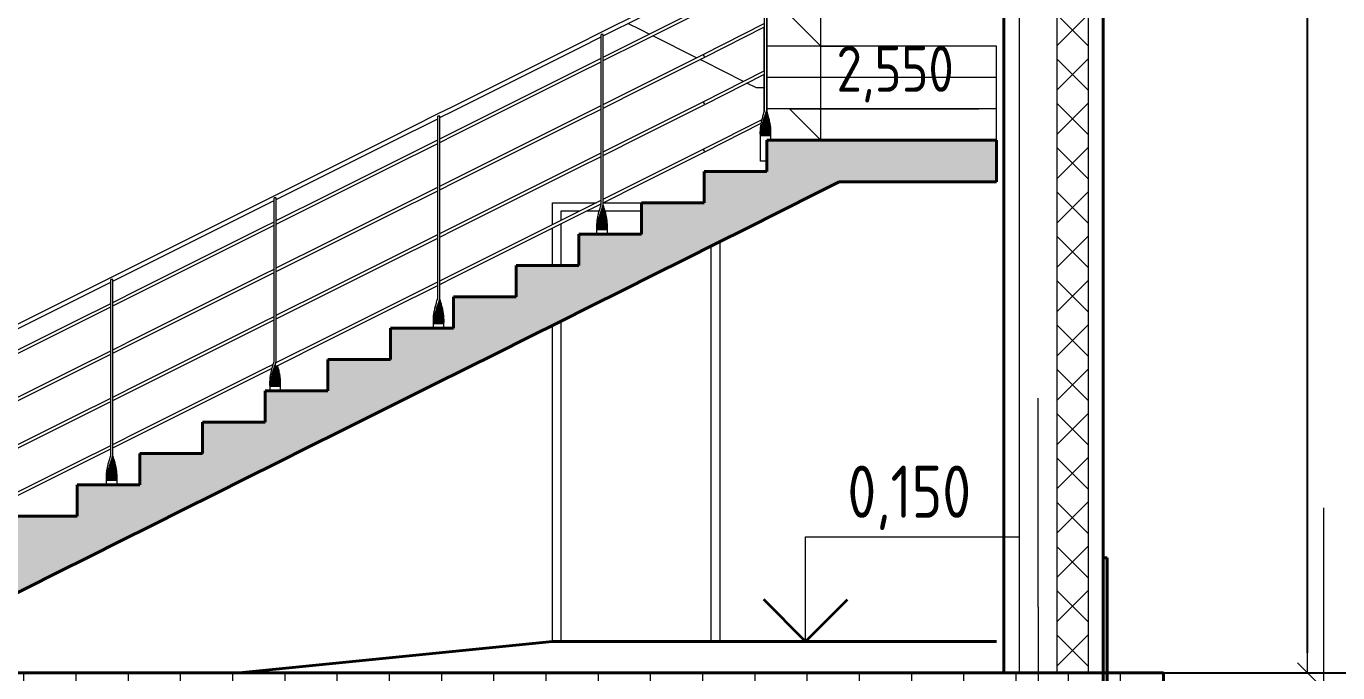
# Model space of a CAD drawing. Header units: millimetres. Extents: x 38742 to 132043, y -3942 to 12834.
# Drawn here: x 67011 to 73289, y 0 to 3095 of the extents above; entities that cross this region are included whole.
import ezdxf
from ezdxf.enums import TextEntityAlignment as Align

# ---------------------------------------------------------------- set-up
doc = ezdxf.new("R2010")
doc.units = ezdxf.units.MM
doc.header["$MEASUREMENT"] = 0
doc.linetypes.add('Double Dashed copy', pattern=[3020, 2500, -200, 120, -200])
doc.linetypes.add('Штрихштриховая', pattern=[10936.110735, 5291.666508, -2116.666555, 1411.111116, -2116.666555])
for name, color, linetype in [('Двери ArchiCAD', 7, 'Continuous'), ('лестницы', 7, 'Continuous'), ('оси', 7, 'Continuous'), ('перекрытие', 7, 'Continuous'), ('размеры', 7, 'Continuous'), ('размеры внутр', 7, 'Continuous'), ('стены наруж', 7, 'Continuous'), ('стены02', 7, 'Continuous'), ('чертеж', 7, 'Continuous')]:
    doc.layers.add(name, color=color, linetype=linetype)
for name, color, linetype, lineweight in [('Двери ArchiCAD_Ном._пера__96', 7, 'Continuous', 13), ('Двери ArchiCAD_Ном._пера__97', 7, 'Continuous', 20), ('лестницы_Ном._пера__94', 252, 'Continuous', 13), ('лестницы_Ном._пера__96', 7, 'Continuous', 13), ('лестницы_Ном._пера__99', 7, 'Continuous', 40), ('оси_Ном._пера__96', 7, 'Continuous', 13), ('оси_Ном._пера__97', 7, 'Continuous', 20), ('перекрытие_Ном._пера__94', 252, 'Continuous', 13), ('перекрытие_Ном._пера__99', 7, 'Continuous', 40), ('подп стены Инжзащита_Ном._пера__96', 7, 'Continuous', 13), ('подп стены Инжзащита_Ном._пера__97', 7, 'Continuous', 20), ('размеры_Ном._пера__51', 98, 'Continuous', 50), ('размеры_Ном._пера__96', 7, 'Continuous', 13), ('стены наруж_Ном._пера__96', 7, 'Continuous', 13), ('стены наруж_Ном._пера__99', 7, 'Continuous', 40), ('стены02_Ном._пера__91', 255, 'Continuous', 13), ('стены02_Ном._пера__99', 7, 'Continuous', 40), ('чертеж_Ном._пера__96', 7, 'Continuous', 13), ('чертеж_Ном._пера__98', 7, 'Continuous', 35), ('чертеж_Ном._пера__99', 7, 'Continuous', 40)]:
    doc.layers.add(name, color=color, linetype=linetype, lineweight=lineweight)
doc.styles.add('СГЕНЕРИР_СТИЛЬ_1', font='gost_2_304-81_type.ttf')
doc.dimstyles.new('СГЕНЕРИР_СТИЛЬ__1', dxfattribs={"dimtxt": 270.000005, "dimasz": 95, "dimexe": 0.18, "dimexo": 0, "dimgap": 0.09, "dimtad": 1, "dimtih": 1, "dimtoh": 1, "dimdec": 0, "dimzin": 0, "dimdsep": 46, "dimtxsty": 'СГЕНЕРИР_СТИЛЬ_1', "dimblk": 'ARROWHEAD_6', "dimblk1": 'ARROWHEAD_6', "dimblk2": 'ARROWHEAD_6', "dimcen": 0.09, "dimclrd": 7, "dimclre": 7, "dimclrt": 98, "dimadec": 0, "dimazin": 0, "dimtfac": 1, "dimtdec": 4, "dimtmove": 0, "dimatfit": 3, "dimfxl": 1, "dimtolj": 1, "dimtzin": 0, "dimarcsym": 0})

# ---------------------------------------------------------------- blocks, each defined once
blk = doc.blocks.new('Элемент разреза_6_1')
at = {"layer": 'лестницы_Ном._пера__94', "linetype": 'Continuous', "lineweight": 13}
for points in [[(71655.7, 2350), (71655.7, 2550), (70555.7, 2550), (70555.7, 2350)], [(65755.7, 5), (65755.7, 0), (66022.2, 0), (66152.9, 0), (66186.4, 0), (66202.9, 0), (66338.6, 67.9), (66355.7, 76.4), (66622.2, 209.6), (66655.7, 226.4), (66922.2, 359.6), (66955.7, 376.4), (67222.2, 509.6), (67255.7, 526.4), (67522.2, 659.6), (67555.7, 676.4), (67822.2, 809.6), (67855.7, 826.4), (68122.2, 959.6), (68155.7, 976.4), (68422.2, 1109.6), (68455.7, 1126.4), (68722.2, 1259.6), (68755.7, 1276.4), (69022.2, 1409.6), (69055.7, 1426.4), (69322.2, 1559.6), (69355.7, 1576.4), (69622.2, 1709.6), (69655.7, 1726.4), (69922.2, 1859.6), (69955.7, 1876.4), (70222.2, 2009.6), (70255.7, 2026.4), (70522.2, 2159.6), (70555.7, 2176.4), (70864.1, 2330.6), (70902.9, 2350), (70555.7, 2350), (70555.7, 2400), (70255.7, 2400), (70255.7, 2250), (69955.7, 2250), (69955.7, 2100), (69655.7, 2100), (69655.7, 1950), (69355.7, 1950), (69355.7, 1800), (69055.7, 1800), (69055.7, 1650), (68755.7, 1650), (68755.7, 1500), (68455.7, 1500), (68455.7, 1350), (68155.7, 1350), (68155.7, 1200), (67855.7, 1200), (67855.7, 1050), (67555.7, 1050), (67555.7, 900), (67255.7, 900), (67255.7, 750), (66955.7, 750), (66955.7, 600), (66655.7, 600), (66655.7, 450), (66355.7, 450), (66355.7, 300), (66055.7, 300), (66055.7, 150), (65755.7, 150)]]:
    blk.add_hatch(color=251, dxfattribs=at).paths.add_polyline_path(points)
at = {"layer": 'лестницы_Ном._пера__96', "linetype": 'Continuous'}
for p, q in [((70545.7, 2690), (70545.7, 3450)), ((70555.7, 2690), (70555.7, 3450)), ((69763.1, 3066.3), (69950.6, 3160.1)), ((69773.2, 3048.9), (69959.6, 3142.1)), ((69952.3, 3036.7), (70252.3, 3186.7)), ((69959, 3023.3), (70259, 3173.3)), ((70558.2, 3026.7), (70558.2, 3176.7)), ((69955.7, 3075.9), (69891.5, 3108)), ((70252.3, 2960), (70544, 3108)), ((70259, 2946.6), (70545.7, 3092.7)), ((70543.2, 3026.7), (70543.2, 3091.4)), ((69650.6, 3010.1), (69763.1, 3066.3)), ((69659.6, 2992.1), (69763.2, 3043.9)), ((69773.2, 3056.2), (69763.2, 3056.2)), ((69763.2, 2240), (69763.2, 3056.2)), ((69773.2, 2240), (69773.2, 3056.2)), ((69773.2, 2947.1), (69952.3, 3036.7)), ((69773.2, 2930.4), (69959, 3023.3)), ((69993.2, 3057.1), (69955.7, 3075.9)), ((70219.8, 2943.8), (70009.9, 3048.8)), ((70545.4, 3030.4), (70543.2, 3026.7)), ((70543.2, 2950), (70543.2, 3026.7)), ((70544.1, 2896.7), (70543.2, 3026.7)), ((70544, 2881.3), (70545.4, 3030.4)), ((70545.7, 3030.5), (70545.4, 3030.4)), ((70556, 3030.4), (70555.7, 3030.5)), ((70558.2, 3026.7), (70556, 3030.4)), ((70557.1, 2873.4), (70558.2, 3026.7)), ((70558.2, 2950), (70558.2, 3026.7)), ((69350.6, 2860.1), (69650.6, 3010.1)), ((69359.6, 2842.1), (69659.6, 2992.1)), ((69952.3, 2810), (70252.3, 2960)), ((70253.3, 2958.1), (70252.3, 2960)), ((70255.7, 2953.3), (70253.3, 2958.1)), ((70258, 2948.6), (70255.7, 2953.3)), ((71655.7, 3000), (70558.2, 3000)), ((71655.7, 2850), (71655.7, 3000)), ((69652.3, 2886.7), (69763.2, 2942.1)), ((69659, 2873.3), (69763.2, 2925.4)), ((69959, 2796.6), (70259, 2946.6)), ((70255.7, 2925.9), (70236.6, 2935.4)), ((70445, 2831.1), (70255.7, 2925.9)), ((70259, 2946.6), (70258, 2948.6)), ((70543.2, 2880.9), (70543.2, 2950)), ((70557.3, 2872), (70557.2, 2889)), ((70558.2, 2800), (70558.2, 2950)), ((69050.6, 2710.1), (69350.6, 2860.1)), ((69059.6, 2692.1), (69359.6, 2842.1)), ((69352.3, 2736.7), (69652.3, 2886.7)), ((69359, 2723.3), (69659, 2873.3)), ((70252.3, 2733.4), (70544, 2881.3)), ((70259, 2720), (70545.7, 2866.1)), ((70543.2, 2800), (70543.2, 2864.8)), ((70545.7, 2880.7), (70544, 2881.3)), ((70557.1, 2873.4), (70555.7, 2874.5)), ((70555.7, 2871.1), (70557.3, 2872)), ((70557.3, 2872), (70557.1, 2873.4)), ((71655.7, 2850), (70558.2, 2850)), ((71655.7, 2700), (71655.7, 2850)), ((69773.2, 2720.5), (69952.3, 2810)), ((69773.2, 2703.7), (69959, 2796.6)), ((70507.3, 2800), (70461.3, 2823)), ((70543.2, 2800), (70507.3, 2800)), ((70545.4, 2803.7), (70543.2, 2800)), ((70544, 2684.9), (70543.2, 2800)), ((70544.3, 2685.7), (70545.4, 2803.7)), ((70545.7, 2803.8), (70545.4, 2803.7)), ((70556, 2803.7), (70555.7, 2803.8)), ((70558.2, 2800), (70556, 2803.7)), ((70557.3, 2677.6), (70558.2, 2800)), ((68980.6, 2675.1), (69050.6, 2710.1)), ((69052.3, 2586.7), (69352.3, 2736.7)), ((69059, 2573.3), (69359, 2723.3)), ((69652.3, 2660), (69763.2, 2715.5)), ((69952.3, 2583.4), (70252.3, 2733.4)), ((69959, 2570), (70259, 2720)), ((70253.3, 2731.4), (70252.3, 2733.4)), ((70255.7, 2726.7), (70253.3, 2731.4)), ((70258, 2721.9), (70255.7, 2726.7)), ((70259, 2720), (70258, 2721.9)), ((71655.7, 2700), (70557.5, 2700)), ((71655.7, 2550), (71655.7, 2700)), ((68750.6, 2560.1), (68980.6, 2675.1)), ((68759.6, 2542.1), (68980.7, 2652.6)), ((68990.7, 2665), (68980.7, 2665)), ((68980.7, 1790), (68980.7, 2665)), ((68990.7, 2657.6), (69059.6, 2692.1)), ((68990.7, 1790), (68990.7, 2665)), ((69352.3, 2510), (69652.3, 2660)), ((69359, 2496.6), (69659, 2646.6)), ((69659, 2646.6), (69763.2, 2698.7)), ((70252.3, 2506.7), (70533.7, 2649.4)), ((70530.4, 2635), (70531.5, 2640)), ((70531.5, 2640), (70532.6, 2645)), ((70532.6, 2645), (70533.8, 2650)), ((70533.8, 2650), (70535.1, 2655)), ((70535.1, 2655), (70536.5, 2660)), ((70536.5, 2660), (70537.9, 2665)), ((70537.9, 2665), (70539.4, 2670)), ((70537.9, 2635), (70539.4, 2640)), ((70539.4, 2670), (70540.9, 2675)), ((70539.4, 2640), (70540.9, 2645)), ((70569.8, 2640), (70539.4, 2640)), ((70540.9, 2675), (70542.4, 2680)), ((70540.9, 2645), (70542.5, 2650)), ((70568.7, 2645), (70540.9, 2645)), ((70542.4, 2680), (70544, 2685)), ((70542.5, 2650), (70544.1, 2655)), ((70552.2, 2650), (70542.5, 2650)), ((70544, 2685), (70545.7, 2690)), ((70544.1, 2655), (70545.7, 2660)), ((70553.7, 2655), (70544.1, 2655)), ((70545.7, 2660), (70547.4, 2665)), ((70555.4, 2660), (70545.7, 2660)), ((70547.4, 2665), (70549, 2670)), ((70556.3, 2665), (70547.4, 2665)), ((70549, 2670), (70550.7, 2675)), ((70556.6, 2670), (70549, 2670)), ((70550.7, 2675), (70552.4, 2680)), ((70556.7, 2675), (70550.7, 2675)), ((70552.4, 2680), (70554, 2685)), ((70556.5, 2680), (70552.4, 2680)), ((70557.1, 2646.7), (70553.1, 2650)), ((70554, 2685), (70555.7, 2690)), ((70556.1, 2685), (70554, 2685)), ((70557.1, 2646.7), (70557.2, 2661.9)), ((70566.2, 2655), (70557.1, 2655)), ((70557.3, 2645.7), (70557.1, 2646.7)), ((70557.2, 2668.4), (70557.2, 2671)), ((70562, 2670), (70557.2, 2670)), ((70557.2, 2662.7), (70557.2, 2666.3)), ((70563.4, 2665), (70557.2, 2665)), ((70564.8, 2660), (70557.2, 2660)), ((70567.5, 2650), (70557.2, 2650)), ((70558.9, 2680), (70557.3, 2684.8)), ((70558.9, 2680), (70557.3, 2680)), ((70557.3, 2673.3), (70557.3, 2676.2)), ((70560.4, 2675), (70557.3, 2675)), ((70560.4, 2675), (70558.9, 2680)), ((70562, 2670), (70560.4, 2675)), ((70563.4, 2665), (70562, 2670)), ((70564.8, 2660), (70563.4, 2665)), ((70566.2, 2655), (70564.8, 2660)), ((70567.5, 2650), (70566.2, 2655)), ((70568.7, 2645), (70567.5, 2650)), ((70569.8, 2640), (70568.7, 2645)), ((70570.9, 2635), (70569.8, 2640)), ((68990.7, 2555.9), (69052.3, 2586.7)), ((69773.2, 2493.8), (69952.3, 2583.4)), ((70259, 2493.3), (70529.7, 2631.2)), ((70525.2, 2590), (70525.4, 2595)), ((70525.2, 2585), (70525.2, 2590)), ((70525.2, 2580), (70525.2, 2585)), ((70525.4, 2575), (70525.2, 2580)), ((70525.4, 2595), (70525.7, 2600)), ((70525.7, 2600), (70526, 2605)), ((70525.7, 2570), (70526, 2575)), ((70526, 2605), (70526.5, 2610)), ((70526, 2575), (70526.5, 2580)), ((70575.9, 2575), (70526, 2575)), ((70526.5, 2610), (70527.1, 2615)), ((70526.5, 2580), (70527.1, 2585)), ((70576.1, 2580), (70526.5, 2580)), ((70527.1, 2615), (70527.8, 2620)), ((70527.1, 2585), (70527.8, 2590)), ((70576.2, 2585), (70527.1, 2585)), ((70527.8, 2620), (70528.6, 2625)), ((70527.8, 2590), (70528.6, 2595)), ((70576.1, 2590), (70527.8, 2590)), ((70528.6, 2625), (70529.4, 2630)), ((70528.6, 2595), (70529.5, 2600)), ((70575.9, 2595), (70528.6, 2595)), ((70529.4, 2630), (70530.4, 2635)), ((70529.5, 2600), (70530.5, 2605)), ((70575.7, 2600), (70529.5, 2600)), ((70530.5, 2605), (70531.5, 2610)), ((70575.3, 2605), (70530.5, 2605)), ((70531.5, 2610), (70532.7, 2615)), ((70574.8, 2610), (70531.5, 2610)), ((70532.7, 2615), (70533.9, 2620)), ((70574.2, 2615), (70532.7, 2615)), ((70533.9, 2620), (70535.2, 2625)), ((70573.5, 2620), (70533.9, 2620)), ((70535.2, 2625), (70536.5, 2630)), ((70572.8, 2625), (70535.2, 2625)), ((70536.5, 2630), (70537.9, 2635)), ((70571.9, 2630), (70536.5, 2630)), ((70570.9, 2635), (70537.9, 2635)), ((70571.9, 2630), (70570.9, 2635)), ((70572.8, 2625), (70571.9, 2630)), ((70573.5, 2620), (70572.8, 2625)), ((70574.2, 2615), (70573.5, 2620)), ((70574.8, 2610), (70574.2, 2615)), ((70575.3, 2605), (70574.8, 2610)), ((70575.7, 2600), (70575.3, 2605)), ((70575.9, 2595), (70575.7, 2600)), ((70575.7, 2570), (70575.9, 2575)), ((70576.1, 2590), (70575.9, 2595)), ((70575.9, 2575), (70576.1, 2580)), ((70576.2, 2585), (70576.1, 2590)), ((70576.1, 2580), (70576.2, 2585)), ((68450.6, 2410.1), (68750.6, 2560.1)), ((68459.6, 2392.1), (68759.6, 2542.1)), ((68752.3, 2436.7), (68980.7, 2550.9)), ((68759, 2423.3), (68980.7, 2534.1)), ((68990.7, 2539.1), (69059, 2573.3)), ((69773.2, 2477), (69959, 2570)), ((70575.7, 2570), (70525.7, 2570)), ((70525.7, 2450), (70525.7, 2570)), ((70575.7, 2550), (70575.7, 2570)), ((69052.3, 2360), (69352.3, 2510)), ((69059, 2346.6), (69359, 2496.6)), ((69652.3, 2433.4), (69763.2, 2488.8)), ((69659, 2420), (69763.2, 2472)), ((69952.3, 2356.7), (70252.3, 2506.7)), ((69959, 2343.3), (70259, 2493.3)), ((70253.3, 2504.7), (70252.3, 2506.7)), ((70255.7, 2500), (70253.3, 2504.7)), ((70258, 2495.3), (70255.7, 2500)), ((70259, 2493.3), (70258, 2495.3)), ((70555.7, 2450), (70525.7, 2450)), ((68198.1, 2283.8), (68450.6, 2410.1)), ((68208.2, 2266.4), (68459.6, 2392.1)), ((68452.3, 2286.7), (68752.3, 2436.7)), ((68459, 2273.3), (68759, 2423.3)), ((69352.3, 2283.4), (69652.3, 2433.4)), ((69359, 2270), (69659, 2420)), ((68752.3, 2210), (68980.7, 2324.2)), ((68990.7, 2329.2), (69052.3, 2360)), ((68990.7, 2312.4), (69059, 2346.6)), ((69773.2, 2267.1), (69952.3, 2356.7)), ((69773.2, 2250.4), (69959, 2343.3)), ((68150.6, 2260.1), (68198.1, 2283.8)), ((68159.6, 2242.1), (68198.2, 2261.4)), ((68208.2, 2273.8), (68198.2, 2273.8)), ((68198.2, 1490), (68198.2, 2273.8)), ((68208.2, 2164.6), (68452.3, 2286.7)), ((68208.2, 1490), (68208.2, 2273.8)), ((68208.2, 2147.9), (68459, 2273.3)), ((68759, 2196.6), (68980.7, 2307.4)), ((69052.3, 2133.4), (69352.3, 2283.4)), ((69059, 2120), (69359, 2270)), ((69652.3, 2206.7), (69763.2, 2262.1)), ((67850.6, 2110.1), (68150.6, 2260.1)), ((67859.6, 2092.1), (68159.6, 2242.1)), ((68452.3, 2060), (68752.3, 2210)), ((69352.3, 2056.7), (69652.3, 2206.7)), ((69659, 2193.3), (69763.2, 2245.4)), ((69750.1, 2195), (69751.3, 2200)), ((69751.3, 2200), (69752.6, 2205)), ((69752.6, 2205), (69754, 2210)), ((69754, 2210), (69755.4, 2215)), ((69755.4, 2215), (69756.9, 2220)), ((69756.9, 2220), (69758.4, 2225)), ((69758.4, 2225), (69759.9, 2230)), ((69758.4, 2195), (69760, 2200)), ((69759.9, 2230), (69761.5, 2235)), ((69760, 2200), (69761.6, 2205)), ((69785, 2200), (69760, 2200)), ((69761.5, 2235), (69763.2, 2240)), ((69761.6, 2205), (69763.2, 2210)), ((69783.7, 2205), (69761.6, 2205)), ((69763.2, 2210), (69764.9, 2215)), ((69782.3, 2210), (69763.2, 2210)), ((69764.9, 2215), (69766.5, 2220)), ((69780.9, 2215), (69764.9, 2215)), ((69766.5, 2220), (69768.2, 2225)), ((69779.5, 2220), (69766.5, 2220)), ((69768.2, 2225), (69769.9, 2230)), ((69777.9, 2225), (69768.2, 2225)), ((69769.9, 2230), (69771.5, 2235)), ((69776.4, 2230), (69769.9, 2230)), ((69771.5, 2235), (69773.2, 2240)), ((69774.8, 2235), (69771.5, 2235)), ((69776.4, 2230), (69774.8, 2235)), ((69777.9, 2225), (69776.4, 2230)), ((69779.5, 2220), (69777.9, 2225)), ((69780.9, 2215), (69779.5, 2220)), ((69782.3, 2210), (69780.9, 2215)), ((69783.7, 2205), (69782.3, 2210)), ((69785, 2200), (69783.7, 2205)), ((69786.2, 2195), (69785, 2200)), ((67852.3, 1986.7), (68152.3, 2136.7)), ((68152.3, 2136.7), (68198.2, 2159.6)), ((68159, 2123.3), (68198.2, 2142.9)), ((68459, 2046.6), (68759, 2196.6)), ((69359, 2043.3), (69659, 2193.3)), ((69742.7, 2140), (69742.9, 2145)), ((69742.7, 2135), (69742.7, 2140)), ((69742.7, 2130), (69742.7, 2135)), ((69742.9, 2145), (69743.2, 2150)), ((69743.2, 2150), (69743.5, 2155)), ((69743.5, 2155), (69744, 2160)), ((69744, 2160), (69744.6, 2165)), ((69744, 2130), (69744.6, 2135)), ((69744.6, 2165), (69745.3, 2170)), ((69744.6, 2135), (69745.3, 2140)), ((69793.7, 2135), (69744.6, 2135)), ((69745.3, 2170), (69746.1, 2175)), ((69745.3, 2140), (69746.1, 2145)), ((69793.6, 2140), (69745.3, 2140)), ((69746.1, 2175), (69746.9, 2180)), ((69746.1, 2145), (69747, 2150)), ((69793.4, 2145), (69746.1, 2145)), ((69746.9, 2180), (69747.9, 2185)), ((69747, 2150), (69748, 2155)), ((69793.2, 2150), (69747, 2150)), ((69747.9, 2185), (69749, 2190)), ((69748, 2155), (69749, 2160)), ((69792.8, 2155), (69748, 2155)), ((69749, 2190), (69750.1, 2195)), ((69749, 2160), (69750.2, 2165)), ((69792.3, 2160), (69749, 2160)), ((69750.2, 2165), (69751.4, 2170)), ((69791.7, 2165), (69750.2, 2165)), ((69751.4, 2170), (69752.7, 2175)), ((69791, 2170), (69751.4, 2170)), ((69752.7, 2175), (69754, 2180)), ((69790.3, 2175), (69752.7, 2175)), ((69754, 2180), (69755.4, 2185)), ((69789.4, 2180), (69754, 2180)), ((69755.4, 2185), (69756.9, 2190)), ((69788.4, 2185), (69755.4, 2185)), ((69756.9, 2190), (69758.4, 2195)), ((69787.3, 2190), (69756.9, 2190)), ((69786.2, 2195), (69758.4, 2195)), ((69787.3, 2190), (69786.2, 2195)), ((69788.4, 2185), (69787.3, 2190)), ((69789.4, 2180), (69788.4, 2185)), ((69790.3, 2175), (69789.4, 2180)), ((69791, 2170), (69790.3, 2175)), ((69791.7, 2165), (69791, 2170)), ((69792.3, 2160), (69791.7, 2165)), ((69792.8, 2155), (69792.3, 2160)), ((69793.2, 2150), (69792.8, 2155)), ((69793.4, 2145), (69793.2, 2150)), ((69793.6, 2140), (69793.4, 2145)), ((69793.7, 2135), (69793.6, 2140)), ((69793.6, 2130), (69793.7, 2135)), ((67550.6, 1960.1), (67850.6, 2110.1)), ((67559.6, 1942.1), (67859.6, 2092.1)), ((67859, 1973.3), (68159, 2123.3)), ((68752.3, 1983.4), (68980.7, 2097.6)), ((68759, 1970), (68980.7, 2080.8)), ((68990.7, 2102.6), (69052.3, 2133.4)), ((68990.7, 2085.8), (69059, 2120)), ((69742.9, 2125), (69742.7, 2130)), ((69743.2, 2120), (69743.5, 2125)), ((69793.2, 2120), (69743.2, 2120)), ((69743.2, 2100), (69743.2, 2120)), ((69743.5, 2125), (69744, 2130)), ((69793.4, 2125), (69743.5, 2125)), ((69793.6, 2130), (69744, 2130)), ((69793.2, 2120), (69793.4, 2125)), ((69793.2, 2100), (69793.2, 2120)), ((69793.4, 2125), (69793.6, 2130)), ((68208.2, 1938), (68452.3, 2060)), ((68208.2, 1921.2), (68459, 2046.6)), ((69052.3, 1906.7), (69352.3, 2056.7)), ((69059, 1893.3), (69359, 2043.3)), ((67415.6, 1892.6), (67550.6, 1960.1)), ((67552.3, 1836.7), (67852.3, 1986.7)), ((67559, 1823.3), (67859, 1973.3)), ((68452.3, 1833.4), (68752.3, 1983.4)), ((68459, 1820), (68759, 1970)), ((67250.6, 1810.1), (67415.6, 1892.6)), ((67425.7, 1875.1), (67559.6, 1942.1)), ((67852.3, 1760), (68152.3, 1910)), ((67859, 1746.6), (68159, 1896.6)), ((68152.3, 1910), (68198.2, 1933)), ((68159, 1896.6), (68198.2, 1916.2)), ((68990.7, 1875.9), (69052.3, 1906.7)), ((68990.7, 1859.1), (69059, 1893.3)), ((67259.6, 1792.1), (67415.7, 1870.1)), ((67425.7, 1882.5), (67415.7, 1882.5)), ((67415.7, 1040), (67415.7, 1882.5)), ((67425.7, 1040), (67425.7, 1882.5)), ((67425.7, 1773.4), (67552.3, 1836.7)), ((67425.7, 1756.6), (67559, 1823.3)), ((68208.2, 1711.3), (68452.3, 1833.4)), ((68752.3, 1756.7), (68980.7, 1870.9)), ((68759, 1743.3), (68980.7, 1854.1)), ((66950.6, 1660.1), (67250.6, 1810.1)), ((66959.6, 1642.1), (67259.6, 1792.1)), ((67252.3, 1686.7), (67415.7, 1768.4)), ((67552.3, 1610), (67852.3, 1760)), ((68208.2, 1694.5), (68459, 1820)), ((68970.1, 1755), (68971.5, 1760)), ((68971.5, 1760), (68972.9, 1765)), ((68972.9, 1765), (68974.4, 1770)), ((68974.4, 1770), (68975.9, 1775)), ((68975.9, 1775), (68977.4, 1780)), ((68977.4, 1780), (68979, 1785)), ((68979, 1785), (68980.7, 1790)), ((68979.1, 1755), (68980.7, 1760)), ((68980.7, 1760), (68982.4, 1765)), ((68999.8, 1760), (68980.7, 1760)), ((68982.4, 1765), (68984, 1770)), ((68998.4, 1765), (68982.4, 1765)), ((68984, 1770), (68985.7, 1775)), ((68997, 1770), (68984, 1770)), ((68985.7, 1775), (68987.4, 1780)), ((68995.4, 1775), (68985.7, 1775)), ((68987.4, 1780), (68989, 1785)), ((68993.9, 1780), (68987.4, 1780)), ((68989, 1785), (68990.7, 1790)), ((68992.3, 1785), (68989, 1785)), ((68993.9, 1780), (68992.3, 1785)), ((68995.4, 1775), (68993.9, 1780)), ((68997, 1770), (68995.4, 1775)), ((68998.4, 1765), (68997, 1770)), ((68999.8, 1760), (68998.4, 1765)), ((69001.2, 1755), (68999.8, 1760)), ((67259, 1673.3), (67415.7, 1751.6)), ((67559, 1596.6), (67859, 1746.6)), ((68152.3, 1683.4), (68198.2, 1706.3)), ((68452.3, 1606.7), (68752.3, 1756.7)), ((68459, 1593.3), (68759, 1743.3)), ((68960.4, 1695), (68960.7, 1700)), ((68960.7, 1700), (68961, 1705)), ((68961, 1705), (68961.5, 1710)), ((68961.5, 1710), (68962.1, 1715)), ((68962.1, 1715), (68962.8, 1720)), ((68962.8, 1720), (68963.6, 1725)), ((68963.6, 1725), (68964.4, 1730)), ((68963.6, 1695), (68964.5, 1700)), ((68964.4, 1730), (68965.4, 1735)), ((68964.5, 1700), (68965.5, 1705)), ((69010.7, 1700), (68964.5, 1700)), ((68965.4, 1735), (68966.5, 1740)), ((68965.5, 1705), (68966.5, 1710)), ((69010.3, 1705), (68965.5, 1705)), ((68966.5, 1740), (68967.6, 1745)), ((68966.5, 1710), (68967.7, 1715)), ((69009.8, 1710), (68966.5, 1710)), ((68967.6, 1745), (68968.8, 1750)), ((68967.7, 1715), (68968.9, 1720)), ((69009.2, 1715), (68967.7, 1715)), ((68968.8, 1750), (68970.1, 1755)), ((68968.9, 1720), (68970.2, 1725)), ((69008.5, 1720), (68968.9, 1720)), ((68970.2, 1725), (68971.5, 1730)), ((69007.8, 1725), (68970.2, 1725)), ((68971.5, 1730), (68972.9, 1735)), ((69006.9, 1730), (68971.5, 1730)), ((68972.9, 1735), (68974.4, 1740)), ((69005.9, 1735), (68972.9, 1735)), ((68974.4, 1740), (68975.9, 1745)), ((69004.8, 1740), (68974.4, 1740)), ((68975.9, 1745), (68977.5, 1750)), ((69003.7, 1745), (68975.9, 1745)), ((68977.5, 1750), (68979.1, 1755)), ((69002.5, 1750), (68977.5, 1750)), ((69001.2, 1755), (68979.1, 1755)), ((69002.5, 1750), (69001.2, 1755)), ((69003.7, 1745), (69002.5, 1750)), ((69004.8, 1740), (69003.7, 1745)), ((69005.9, 1735), (69004.8, 1740)), ((69006.9, 1730), (69005.9, 1735)), ((69007.8, 1725), (69006.9, 1730)), ((69008.5, 1720), (69007.8, 1725)), ((69009.2, 1715), (69008.5, 1720)), ((69009.8, 1710), (69009.2, 1715)), ((69010.3, 1705), (69009.8, 1710)), ((69010.7, 1700), (69010.3, 1705)), ((69010.9, 1695), (69010.7, 1700)), ((66952.3, 1536.7), (67252.3, 1686.7)), ((66959, 1523.3), (67259, 1673.3)), ((67852.3, 1533.4), (68152.3, 1683.4)), ((67859, 1520), (68159, 1670)), ((68159, 1670), (68198.2, 1689.5)), ((68960.2, 1690), (68960.4, 1695)), ((68960.2, 1685), (68960.2, 1690)), ((68960.2, 1680), (68960.2, 1685)), ((68960.4, 1675), (68960.2, 1680)), ((68960.7, 1670), (68961, 1675)), ((69010.7, 1670), (68960.7, 1670)), ((68960.7, 1650), (68960.7, 1670)), ((68961, 1675), (68961.5, 1680)), ((69010.9, 1675), (68961, 1675)), ((68961.5, 1680), (68962.1, 1685)), ((69011.1, 1680), (68961.5, 1680)), ((68962.1, 1685), (68962.8, 1690)), ((69011.2, 1685), (68962.1, 1685)), ((68962.8, 1690), (68963.6, 1695)), ((69011.1, 1690), (68962.8, 1690)), ((69010.9, 1695), (68963.6, 1695)), ((69010.7, 1670), (69010.9, 1675)), ((69010.7, 1650), (69010.7, 1670)), ((69011.1, 1690), (69010.9, 1695)), ((69010.9, 1675), (69011.1, 1680)), ((69011.2, 1685), (69011.1, 1690)), ((69011.1, 1680), (69011.2, 1685)), ((67425.7, 1546.7), (67552.3, 1610)), ((67425.7, 1529.9), (67559, 1596.6)), ((68208.3, 1484.7), (68452.3, 1606.7)), ((68208.9, 1468.2), (68459, 1593.3)), ((67252.3, 1460), (67415.7, 1541.7)), ((67259, 1446.6), (67415.7, 1524.9)), ((67552.3, 1383.4), (67852.3, 1533.4)), ((67559, 1370), (67859, 1520)), ((66952.3, 1310), (67252.3, 1460)), ((66959, 1296.6), (67259, 1446.6)), ((67852.3, 1306.7), (68152.3, 1456.7)), ((68152.3, 1456.7), (68194.2, 1477.7)), ((68159, 1443.3), (68188.4, 1458)), ((68184, 1440), (68185.1, 1445)), ((68185.1, 1445), (68186.3, 1450)), ((68186.3, 1450), (68187.6, 1455)), ((68187.6, 1455), (68189, 1460)), ((68189, 1460), (68190.4, 1465)), ((68190.4, 1465), (68191.9, 1470)), ((68191.9, 1470), (68193.4, 1475)), ((68191.9, 1440), (68193.4, 1445)), ((68193.4, 1475), (68194.9, 1480)), ((68193.4, 1445), (68195, 1450)), ((68221.2, 1445), (68193.4, 1445)), ((68194.9, 1480), (68196.5, 1485)), ((68195, 1450), (68196.6, 1455)), ((68220, 1450), (68195, 1450)), ((68196.5, 1485), (68198.2, 1490)), ((68196.6, 1455), (68198.2, 1460)), ((68218.7, 1455), (68196.6, 1455)), ((68198.2, 1460), (68199.9, 1465)), ((68217.3, 1460), (68198.2, 1460)), ((68199.9, 1465), (68201.5, 1470)), ((68215.9, 1465), (68199.9, 1465)), ((68201.5, 1470), (68203.2, 1475)), ((68206.9, 1470), (68201.5, 1470)), ((68203.2, 1475), (68204.9, 1480)), ((68206.8, 1475), (68203.2, 1475)), ((68204.9, 1480), (68206.5, 1485)), ((68207.4, 1480), (68204.9, 1480)), ((68206.5, 1485), (68208.2, 1490)), ((68208.9, 1485), (68206.5, 1485)), ((68214.5, 1470), (68212.4, 1470)), ((68214.5, 1470), (68214.2, 1470.9)), ((68215.9, 1465), (68214.5, 1470)), ((68217.3, 1460), (68215.9, 1465)), ((68218.7, 1455), (68217.3, 1460)), ((68220, 1450), (68218.7, 1455)), ((68221.2, 1445), (68220, 1450)), ((68222.3, 1440), (68221.2, 1445)), ((67425.7, 1320.1), (67552.3, 1383.4)), ((67859, 1293.3), (68159, 1443.3)), ((68177.7, 1390), (68177.9, 1395)), ((68177.7, 1385), (68177.7, 1390)), ((68177.7, 1380), (68177.7, 1385)), ((68177.9, 1395), (68178.2, 1400)), ((68178.2, 1400), (68178.5, 1405)), ((68178.5, 1405), (68179, 1410)), ((68179, 1410), (68179.6, 1415)), ((68179, 1380), (68179.6, 1385)), ((68179.6, 1415), (68180.3, 1420)), ((68179.6, 1385), (68180.3, 1390)), ((68228.7, 1385), (68179.6, 1385)), ((68180.3, 1420), (68181.1, 1425)), ((68180.3, 1390), (68181.1, 1395)), ((68228.6, 1390), (68180.3, 1390)), ((68181.1, 1425), (68181.9, 1430)), ((68181.1, 1395), (68182, 1400)), ((68228.4, 1395), (68181.1, 1395)), ((68181.9, 1430), (68182.9, 1435)), ((68182, 1400), (68183, 1405)), ((68228.2, 1400), (68182, 1400)), ((68182.9, 1435), (68184, 1440)), ((68183, 1405), (68184, 1410)), ((68227.8, 1405), (68183, 1405)), ((68184, 1410), (68185.2, 1415)), ((68227.3, 1410), (68184, 1410)), ((68185.2, 1415), (68186.4, 1420)), ((68226.7, 1415), (68185.2, 1415)), ((68186.4, 1420), (68187.7, 1425)), ((68226, 1420), (68186.4, 1420)), ((68187.7, 1425), (68189, 1430)), ((68225.3, 1425), (68187.7, 1425)), ((68189, 1430), (68190.4, 1435)), ((68224.4, 1430), (68189, 1430)), ((68190.4, 1435), (68191.9, 1440)), ((68223.4, 1435), (68190.4, 1435)), ((68222.3, 1440), (68191.9, 1440)), ((68223.4, 1435), (68222.3, 1440)), ((68224.4, 1430), (68223.4, 1435)), ((68225.3, 1425), (68224.4, 1430)), ((68226, 1420), (68225.3, 1425)), ((68226.7, 1415), (68226, 1420)), ((68227.3, 1410), (68226.7, 1415)), ((68227.8, 1405), (68227.3, 1410)), ((68228.2, 1400), (68227.8, 1405)), ((68228.4, 1395), (68228.2, 1400)), ((68228.6, 1390), (68228.4, 1395)), ((68228.7, 1385), (68228.6, 1390)), ((68228.6, 1380), (68228.7, 1385)), ((67425.7, 1303.3), (67559, 1370)), ((68177.9, 1375), (68177.7, 1380)), ((68178.2, 1370), (68178.5, 1375)), ((68228.2, 1370), (68178.2, 1370)), ((68178.2, 1350), (68178.2, 1370)), ((68178.5, 1375), (68179, 1380)), ((68228.4, 1375), (68178.5, 1375)), ((68228.6, 1380), (68179, 1380)), ((68228.2, 1370), (68228.4, 1375)), ((68228.2, 1350), (68228.2, 1370)), ((68228.4, 1375), (68228.6, 1380)), ((67252.3, 1233.4), (67415.7, 1315.1)), ((67259, 1220), (67415.7, 1298.3)), ((67552.3, 1156.7), (67852.3, 1306.7)), ((67559, 1143.3), (67859, 1293.3)), ((66952.3, 1083.4), (67252.3, 1233.4)), ((66959, 1070), (67259, 1220)), ((67425.7, 1093.4), (67552.3, 1156.7)), ((67425.7, 1076.6), (67559, 1143.3)), ((67252.3, 1006.7), (67415.7, 1088.4)), ((67259, 993.3), (67415.7, 1071.6)), ((66952.3, 856.7), (67252.3, 1006.7)), ((67403.8, 1000), (67405.1, 1005)), ((67405.1, 1005), (67406.5, 1010)), ((67406.5, 1010), (67407.9, 1015)), ((67407.9, 1015), (67409.4, 1020)), ((67409.4, 1020), (67410.9, 1025)), ((67410.9, 1025), (67412.4, 1030)), ((67412.4, 1030), (67414, 1035)), ((67412.5, 1000), (67414.1, 1005)), ((67414, 1035), (67415.7, 1040)), ((67414.1, 1005), (67415.7, 1010)), ((67436.2, 1005), (67414.1, 1005)), ((67415.7, 1010), (67417.4, 1015)), ((67434.8, 1010), (67415.7, 1010)), ((67417.4, 1015), (67419, 1020)), ((67433.4, 1015), (67417.4, 1015)), ((67419, 1020), (67420.7, 1025)), ((67432, 1020), (67419, 1020)), ((67420.7, 1025), (67422.4, 1030)), ((67430.4, 1025), (67420.7, 1025)), ((67422.4, 1030), (67424, 1035)), ((67428.9, 1030), (67422.4, 1030)), ((67424, 1035), (67425.7, 1040)), ((67427.3, 1035), (67424, 1035)), ((67428.9, 1030), (67427.3, 1035)), ((67430.4, 1025), (67428.9, 1030)), ((67432, 1020), (67430.4, 1025)), ((67433.4, 1015), (67432, 1020)), ((67434.8, 1010), (67433.4, 1015)), ((67436.2, 1005), (67434.8, 1010)), ((67437.5, 1000), (67436.2, 1005)), ((66959, 843.3), (67259, 993.3)), ((67395.2, 940), (67395.4, 945)), ((67395.4, 945), (67395.7, 950)), ((67395.7, 950), (67396, 955)), ((67396, 955), (67396.5, 960)), ((67396.5, 960), (67397.1, 965)), ((67397.1, 965), (67397.8, 970)), ((67397.8, 970), (67398.6, 975)), ((67397.8, 940), (67398.6, 945)), ((67398.6, 975), (67399.4, 980)), ((67398.6, 945), (67399.5, 950)), ((67445.9, 945), (67398.6, 945)), ((67399.4, 980), (67400.4, 985)), ((67399.5, 950), (67400.5, 955)), ((67445.7, 950), (67399.5, 950)), ((67400.4, 985), (67401.5, 990)), ((67400.5, 955), (67401.5, 960)), ((67445.3, 955), (67400.5, 955)), ((67401.5, 990), (67402.6, 995)), ((67401.5, 960), (67402.7, 965)), ((67444.8, 960), (67401.5, 960)), ((67402.6, 995), (67403.8, 1000)), ((67402.7, 965), (67403.9, 970)), ((67444.2, 965), (67402.7, 965)), ((67403.9, 970), (67405.2, 975)), ((67443.5, 970), (67403.9, 970)), ((67405.2, 975), (67406.5, 980)), ((67442.8, 975), (67405.2, 975)), ((67406.5, 980), (67407.9, 985)), ((67441.9, 980), (67406.5, 980)), ((67407.9, 985), (67409.4, 990)), ((67440.9, 985), (67407.9, 985)), ((67409.4, 990), (67410.9, 995)), ((67439.8, 990), (67409.4, 990)), ((67410.9, 995), (67412.5, 1000)), ((67438.7, 995), (67410.9, 995)), ((67437.5, 1000), (67412.5, 1000)), ((67438.7, 995), (67437.5, 1000)), ((67439.8, 990), (67438.7, 995)), ((67440.9, 985), (67439.8, 990)), ((67441.9, 980), (67440.9, 985)), ((67442.8, 975), (67441.9, 980)), ((67443.5, 970), (67442.8, 975)), ((67444.2, 965), (67443.5, 970)), ((67444.8, 960), (67444.2, 965)), ((67445.3, 955), (67444.8, 960)), ((67445.7, 950), (67445.3, 955)), ((67445.9, 945), (67445.7, 950)), ((67446.1, 940), (67445.9, 945)), ((67395.2, 935), (67395.2, 940)), ((67395.2, 930), (67395.2, 935)), ((67395.4, 925), (67395.2, 930)), ((67395.7, 920), (67396, 925)), ((67445.7, 920), (67395.7, 920)), ((67395.7, 900), (67395.7, 920)), ((67396, 925), (67396.5, 930)), ((67445.9, 925), (67396, 925)), ((67396.5, 930), (67397.1, 935)), ((67446.1, 930), (67396.5, 930)), ((67397.1, 935), (67397.8, 940)), ((67446.2, 935), (67397.1, 935)), ((67446.1, 940), (67397.8, 940)), ((67445.7, 920), (67445.9, 925)), ((67445.7, 900), (67445.7, 920)), ((67445.9, 925), (67446.1, 930)), ((67446.2, 935), (67446.1, 940)), ((67446.1, 930), (67446.2, 935))]:
    blk.add_line(p, q, dxfattribs=at)
at = {"layer": 'лестницы_Ном._пера__99', "linetype": 'Continuous'}
for p, q in [((70555.7, 2550), (71655.7, 2550)), ((70555.7, 2400), (70555.7, 2550)), ((71655.7, 2350), (71655.7, 2550)), ((70255.7, 2400), (70555.7, 2400)), ((70255.7, 2250), (70255.7, 2400)), ((70555.7, 2176.4), (70864.1, 2330.6)), ((70864.1, 2330.6), (70902.9, 2350)), ((70902.9, 2350), (71655.7, 2350)), ((69955.7, 2250), (70255.7, 2250)), ((69955.7, 2100), (69955.7, 2250)), ((70255.7, 2026.4), (70522.2, 2159.6)), ((70522.2, 2159.6), (70555.7, 2176.4)), ((69655.7, 2100), (69955.7, 2100)), ((69655.7, 1950), (69655.7, 2100)), ((69955.7, 1876.4), (70222.2, 2009.6)), ((70222.2, 2009.6), (70255.7, 2026.4)), ((69355.7, 1950), (69655.7, 1950)), ((69355.7, 1800), (69355.7, 1950)), ((69655.7, 1726.4), (69922.2, 1859.6)), ((69922.2, 1859.6), (69955.7, 1876.4)), ((69055.7, 1800), (69355.7, 1800)), ((69055.7, 1650), (69055.7, 1800)), ((69355.7, 1576.4), (69622.2, 1709.6)), ((69622.2, 1709.6), (69655.7, 1726.4)), ((68755.7, 1650), (69055.7, 1650)), ((68755.7, 1500), (68755.7, 1650)), ((69322.2, 1559.6), (69355.7, 1576.4)), ((69055.7, 1426.4), (69322.2, 1559.6)), ((68455.7, 1500), (68755.7, 1500)), ((68455.7, 1350), (68455.7, 1500)), ((68755.7, 1276.4), (69022.2, 1409.6)), ((69022.2, 1409.6), (69055.7, 1426.4)), ((68155.7, 1350), (68455.7, 1350)), ((68155.7, 1200), (68155.7, 1350)), ((68455.7, 1126.4), (68722.2, 1259.6)), ((68722.2, 1259.6), (68755.7, 1276.4)), ((67855.7, 1200), (68155.7, 1200)), ((67855.7, 1050), (67855.7, 1200)), ((68155.7, 976.4), (68422.2, 1109.6)), ((68422.2, 1109.6), (68455.7, 1126.4)), ((67555.7, 1050), (67855.7, 1050)), ((67555.7, 900), (67555.7, 1050)), ((67855.7, 826.4), (68122.2, 959.6)), ((68122.2, 959.6), (68155.7, 976.4)), ((67255.7, 900), (67555.7, 900)), ((67255.7, 750), (67255.7, 900)), ((67822.2, 809.6), (67855.7, 826.4)), ((67555.7, 676.4), (67822.2, 809.6)), ((66955.7, 750), (67255.7, 750)), ((67255.7, 526.4), (67522.2, 659.6)), ((67522.2, 659.6), (67555.7, 676.4)), ((66955.7, 376.4), (67222.2, 509.6)), ((67222.2, 509.6), (67255.7, 526.4))]:
    blk.add_line(p, q, dxfattribs=at)
blk = doc.blocks.new('Элемент разреза_7_1')
at = {"layer": 'стены наруж_Ном._пера__96', "linetype": 'Continuous'}
h = blk.add_hatch(dxfattribs=at)
h.set_pattern_fill('УТЕПЛИТ_МЕЛКИЙ_0001', color=256, style=0, pattern_type=2)
h.set_pattern_definition([(45, (0, 0), (-106.06602, 106.06602), []), (135, (0, 0), (106.06602, 106.06602), [])])
h.paths.add_polyline_path([(72095.7, 4950), (71945.7, 4950), (71945.7, 0), (72095.7, 0)])
for p, q in [((71765.7, 0), (71765.7, 4950)), ((71765.7, 0), (71765.7, 4950)), ((71945.7, 0), (71945.7, 4950)), ((71945.7, 0), (71945.7, 4950)), ((72095.7, 0), (72095.7, 4950)), ((72095.7, 0), (72095.7, 4950))]:
    blk.add_line(p, q, dxfattribs=at)
at = {"layer": 'стены наруж_Ном._пера__99', "linetype": 'Continuous'}
for p, q in [((71690.7, 0), (71690.7, 4950)), ((71945.7, 4950), (72095.7, 4950)), ((72115.7, 4950), (72145.7, 4950)), ((72145.7, 4950), (72165.7, 4950)), ((72165.7, 0), (72165.7, 4950)), ((71819.2, 4773.1), (71819.2, 4780)), ((71819.2, 4780), (71892.2, 4780)), ((71819.2, 4773.1), (71846.3, 4773.1)), ((71851.3, 4771), (71846.3, 4773.1)), ((71860.1, 4771), (71865, 4773.1)), ((71865, 4773.1), (71892.2, 4773.1)), ((71892.2, 4773.1), (71892.2, 4780)), ((71853.3, 4766.1), (71851.3, 4771)), ((71853.3, 4653.9), (71853.3, 4766.1)), ((71858, 4766.1), (71860.1, 4771)), ((71858, 4653.9), (71858, 4766.1)), ((71819.2, 4640), (71819.2, 4646.9)), ((71819.2, 4646.9), (71846.3, 4646.9)), ((71846.3, 4646.9), (71851.3, 4649)), ((71851.3, 4649), (71853.3, 4653.9)), ((71860.1, 4649), (71858, 4653.9)), ((71865, 4646.9), (71860.1, 4649)), ((71865, 4646.9), (71892.2, 4646.9)), ((71892.2, 4640), (71892.2, 4646.9)), ((71819.2, 4640), (71892.2, 4640)), ((71690.7, 0), (71715.7, 0)), ((71715.7, 0), (71765.7, 0)), ((71765.7, 0), (71945.7, 0)), ((71945.7, 0), (72095.7, 0)), ((72095.7, 0), (72145.7, 0)), ((72145.7, 0), (72165.7, 0))]:
    blk.add_line(p, q, dxfattribs=at)
blk = doc.blocks.new('Элемент разреза_10_1')
at = {"layer": 'Двери ArchiCAD_Ном._пера__96', "linetype": 'Continuous'}
for p, q in [((69530.7, 2145.9), (69530.7, 2250)), ((69530.7, 2250), (69738.9, 2250)), ((69773.2, 2250), (69955.7, 2250)), ((69530.7, 1950), (69530.7, 2129.1)), ((70330.7, 2063.9), (70330.7, 150)), ((69530.7, 150), (69530.7, 1663.9)), ((70330.7, 150), (69530.7, 150))]:
    blk.add_line(p, q, dxfattribs=at)
at = {"layer": 'Двери ArchiCAD_Ном._пера__97', "linetype": 'Continuous'}
for p, q in [((69570.7, 2210), (69570.7, 2165.9)), ((69658.9, 2210), (69570.7, 2210)), ((69754, 2210), (69692.4, 2210)), ((69955.7, 2210), (69782.3, 2210)), ((69570.7, 2149.1), (69570.7, 1950)), ((70290.7, 150), (70290.7, 2043.9)), ((69570.7, 1683.9), (69570.7, 150))]:
    blk.add_line(p, q, dxfattribs=at)
blk = doc.blocks.new('Элемент разреза_17_1')
at = {"layer": 'перекрытие_Ном._пера__94', "linetype": 'Continuous'}
h = blk.add_hatch(dxfattribs=at)
h.set_pattern_fill('СЕТКА_25X25_0001', color=256, style=0, pattern_type=2)
h.set_pattern_definition([(0, (0, 0), (0, 250), []), (90, (0, 0), (-250, 0), [])])
h.paths.add_polyline_path([(72455.7, -40), (72455.7, 0), (62855.7, 0), (62855.7, -40)])
at = {"layer": 'перекрытие_Ном._пера__99', "linetype": 'Continuous'}
for p in [(62855.7, 0), (72455.7, -40)]:
    blk.add_line(p, (72455.7, 0), dxfattribs=at)
blk = doc.blocks.new('Элемент разреза_28_1')
at = {"layer": 'стены02_Ном._пера__91', "linetype": 'Continuous'}
blk.add_hatch(color=256, dxfattribs=at).paths.add_polyline_path([(72165.7, 550), (72165.7, -50), (72185.7, -50), (72185.7, 550)])
at = {"layer": 'стены02_Ном._пера__99', "linetype": 'Continuous'}
for p, q in [((72165.7, -50), (72165.7, 550)), ((72165.7, 550), (72185.7, 550)), ((72185.7, -50), (72185.7, 550)), ((72165.7, -50), (72185.7, -50))]:
    blk.add_line(p, q, dxfattribs=at)
blk = doc.blocks.new('Стандартный маркер сетки[3]_1', base_point=(71855.7, 1314.5))
at = {"layer": 'оси_Ном._пера__96', "linetype": 'Штрихштриховая'}
for p, q in [((71855.7, 314.5), (71855.7, 1314.5)), ((71855.7, 314.5), (71855.7, -2000)), ((71855.7, -2000), (71855.7, -3000))]:
    blk.add_line(p, q, dxfattribs=at)
blk.add_point((71855.7, -2000), dxfattribs=at)
blk.add_point((71855.7, -2000), dxfattribs=at)
at = {"layer": 'оси_Ном._пера__97', "linetype": 'Continuous'}
blk.add_circle((71855.7, -3400), 400, dxfattribs=at)
at = {"layer": 'оси_Ном._пера__96', "style": 'СГЕНЕРИР_СТИЛЬ_1'}
blk.add_attdef('AC_MarkerText_1', text='', height=350, rotation=360, dxfattribs=at).set_placement((71699.5, -3669.7), align=Align.BOTTOM_LEFT)
blk = doc.blocks.new('Отметка высоты (ГОСТ)[10]_1', base_point=(70742.1, 150))
at = {"layer": 'чертеж_Ном._пера__96', "linetype": 'Continuous'}
for p, q in [((70742.1, 150), (70742.1, 650)), ((70742.1, 650), (71764.5, 650)), ((70110.8, 150), (70942.1, 150))]:
    blk.add_line(p, q, dxfattribs=at)
at = {"layer": 'чертеж_Ном._пера__98', "linetype": 'Continuous'}
for q in [(70542.1, 350), (70942.1, 350)]:
    blk.add_line((70742.1, 150), q, dxfattribs=at)
at = {"layer": 'чертеж_Ном._пера__96', "insert": (70942.1, 683.5), "char_height": 250, "attachment_point": 7, "style": 'СГЕНЕРИР_СТИЛЬ_1'}
blk.add_mtext('{0,150\\A1{\\H.66x;\\S^  ;}}', dxfattribs=at)
blk = doc.blocks.new('Линейный размер_1_1', base_point=(70815.3, 2550))
at = {"layer": 'размеры_Ном._пера__96', "linetype": 'Continuous'}
for p, q in [((70815.3, 3000), (70815.3, 3600)), ((70815.3, 3000), (70665.3, 3150)), ((70665.3, 3150), (70815.3, 3150)), ((70815.3, 2550), (70815.3, 3150)), ((70815.3, 3150), (71570.8, 3150)), ((70815.3, 3000), (70702.8, 3000)), ((70815.3, 3000), (70927.8, 3000)), ((70815.3, 2550), (70665.3, 2700)), ((70665.3, 2700), (70815.3, 2700)), ((70815.3, 2700), (71570.8, 2700)), ((70815.3, 2550), (70702.8, 2550)), ((70815.3, 2550), (70927.8, 2550))]:
    blk.add_line(p, q, dxfattribs=at)
at = {"layer": 'размеры_Ном._пера__51', "char_height": 220, "attachment_point": 7, "style": 'СГЕНЕРИР_СТИЛЬ_1'}
for s, insert in [('{3,000}', (70890.3, 3180)), ('{2,550}', (70890.3, 2730))]:
    blk.add_mtext(s, dxfattribs=dict(at, insert=insert))
blk = doc.blocks.new('ARROWHEAD_6')
at = {"color": 0, "linetype": 'Continuous', "lineweight": 0}
for p, q in [((0, 0), (-1, 0)), ((-0.5, -0.5), (0.5, 0.5))]:
    blk.add_line(p, q, dxfattribs=at)
blk = doc.blocks.new('*D193')
at = {"layer": 'Defpoints', "color": 0, "linetype": 'Continuous', "transparency": 16777216}
for p in [(73925.7, 8152.3), (72455.7, 0), (80508.1, 0)]:
    blk.add_point(p, dxfattribs=at)
at = {"layer": 'размеры внутр', "color": 7, "linetype": 'Continuous', "lineweight": -2, "transparency": 16777216}
for p, q in [((73925.7, 8152.3), (80508.3, 8152.3)), ((80508.1, 8057.3), (80508.1, 4211.2)), ((80508.1, 95), (80508.1, 3941)), ((72455.7, 0), (80508.3, 0))]:
    blk.add_line(p, q, dxfattribs=at)
at = {"layer": 'размеры внутр', "color": 7, "linetype": 'Continuous', "lineweight": -2, "transparency": 16777216, "xscale": 95, "yscale": 95, "zscale": 95}
for p, rotation in [((80508.1, 8152.3), 90), ((80508.1, 0), 270)]:
    blk.add_blockref('ARROWHEAD_6', p, dxfattribs=dict(at, rotation=rotation))
at = {"layer": 'размеры внутр', "color": 98, "linetype": 'Continuous', "transparency": 16777216, "insert": (80508.1, 4076.1), "char_height": 270, "attachment_point": 5, "style": 'СГЕНЕРИР_СТИЛЬ_1'}
blk.add_mtext('\\A1;8152', dxfattribs=at)
blk = doc.blocks.new('*D196')
at = {"layer": 'Defpoints', "color": 0, "linetype": 'Continuous', "transparency": 16777216}
for p in [(72115.7, 9800), (72165.7, 0), (73144.3, 0)]:
    blk.add_point(p, dxfattribs=at)
at = {"layer": 'размеры внутр', "color": 7, "linetype": 'Continuous', "lineweight": -2, "transparency": 16777216}
for p, q in [((72115.7, 9800), (73144.4, 9800)), ((73144.3, 9705), (73144.3, 5035.1)), ((73144.3, 95), (73144.3, 4764.9)), ((72165.7, 0), (73144.4, 0))]:
    blk.add_line(p, q, dxfattribs=at)
at = {"layer": 'размеры внутр', "color": 7, "linetype": 'Continuous', "lineweight": -2, "transparency": 16777216, "xscale": 95, "yscale": 95, "zscale": 95}
for p, rotation in [((73144.3, 9800), 90), ((73144.3, 0), 270)]:
    blk.add_blockref('ARROWHEAD_6', p, dxfattribs=dict(at, rotation=rotation))
at = {"layer": 'размеры внутр', "color": 98, "linetype": 'Continuous', "transparency": 16777216, "insert": (73144.3, 4900), "char_height": 270, "attachment_point": 5, "style": 'СГЕНЕРИР_СТИЛЬ_1'}
blk.add_mtext('\\A1;9800', dxfattribs=at)

msp = doc.modelspace()

# ---------------------------------------------------------------- linework, layer by layer
at = {"layer": 'подп стены Инжзащита_Ном._пера__96', "linetype": 'Double Dashed copy'}
msp.add_line((73222.6, -1205.8), (73222.6, 789.5), dxfattribs=at)
at = {"layer": 'подп стены Инжзащита_Ном._пера__97', "linetype": 'Continuous'}
msp.add_line((73222.6, 0), (72020.1, 0), dxfattribs=at)
at = {"layer": 'чертеж_Ном._пера__99', "linetype": 'Continuous'}
for p, q in [((69530.7, 150), (68030.7, 0)), ((71655.7, 150), (69530.7, 150))]:
    msp.add_line(p, q, dxfattribs=at)

# ---------------------------------------------------------------- block references
at = {"layer": 'Двери ArchiCAD'}
msp.add_blockref('Элемент разреза_10_1', (0, 0), dxfattribs=at)
at = {"layer": 'лестницы'}
msp.add_blockref('Элемент разреза_6_1', (0, 0), dxfattribs=at)
at = {"layer": 'оси', "color": 251, "linetype": 'Continuous', "lineweight": 13}
ref = msp.add_blockref('Стандартный маркер сетки[3]_1', (71855.7, 1314.5), dxfattribs=at)
ref.add_attrib('AC_MarkerText_1', 'Д', dxfattribs={"layer": 'оси_Ном._пера__96', "color": 7, "linetype": 'Continuous', "lineweight": 13, "height": 350, "rotation": 360, "style": 'СГЕНЕРИР_СТИЛЬ_1'}).set_placement((71699.5, -3669.7), align=Align.BOTTOM_LEFT)
at = {"layer": 'перекрытие'}
msp.add_blockref('Элемент разреза_17_1', (0, 0), dxfattribs=at)
at = {"layer": 'размеры', "linetype": 'Continuous'}
msp.add_blockref('Линейный размер_1_1', (70815.3, 2550), dxfattribs=at)
at = {"layer": 'стены наруж'}
msp.add_blockref('Элемент разреза_7_1', (0, 0), dxfattribs=at)
at = {"layer": 'стены02'}
msp.add_blockref('Элемент разреза_28_1', (0, 0), dxfattribs=at)
at = {"layer": 'чертеж', "linetype": 'Continuous'}
msp.add_blockref('Отметка высоты (ГОСТ)[10]_1', (70742.1, 150), dxfattribs=at)

# ---------------------------------------------------------------- dimensions: what is measured, and where the dimension line sits
at = {"layer": 'размеры внутр', "linetype": 'Continuous'}
for base, p1, p2, picture, middle in [((73144.3, 0), (72115.7, 9800), (72165.7, 0), '*D196', (73144.3, 4900)), ((80508.1, 0), (73925.7, 8152.3), (72455.7, 0), '*D193', (80508.1, 4076.1))]:
    dim = msp.add_linear_dim(base=base, p1=p1, p2=p2, angle=90, dimstyle='СГЕНЕРИР_СТИЛЬ__1', dxfattribs=at)
    dim.commit()
    dim.dimension.update_dxf_attribs({"geometry": picture, "text_midpoint": middle})

doc.saveas('drawing.dxf')
